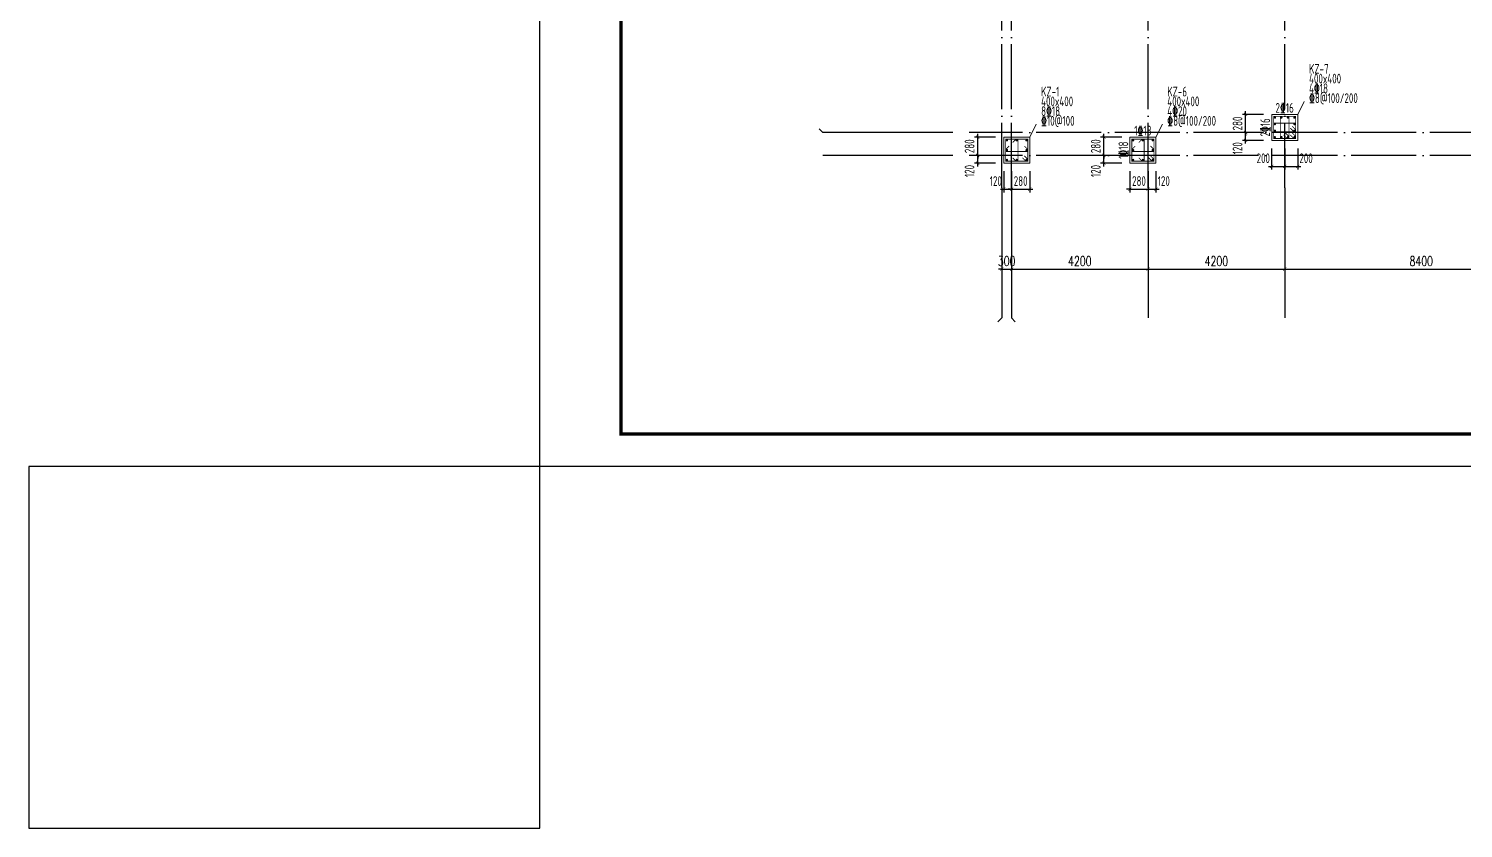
# Model space of a CAD drawing. Extents: x -638872 to -278819, y -139534 to 213996.
# Drawn here: x -368832 to -324716, y -3591 to 20997 of the extents above; entities that cross this region are included whole.
import ezdxf
from ezdxf.enums import TextEntityAlignment as Align

# ---------------------------------------------------------------- set-up
doc = ezdxf.new("R2010")
doc.units = 0
doc.header["$LTSCALE"] = 1000
doc.header["$MEASUREMENT"] = 0
doc.linetypes.add('DOTE', pattern=[2.42, 2, -0.2, 0.02, -0.2])
doc.layers.get('0').update_dxf_attribs({"linetype": 'CONTINUOUS'})
doc.layers.get('Defpoints').update_dxf_attribs({"linetype": 'CONTINUOUS'})
for name, color, linetype in [('AXIS', 171, 'CONTINUOUS'), ('DOTE', 14, 'DOTE'), ('S_PCOLUMHOOPBAR', 24, 'CONTINUOUS'), ('TK', 4, 'CONTINUOUS')]:
    doc.layers.add(name, color=color, linetype=linetype)
for name, color, linetype, lineweight in [('COLU', 7, 'CONTINUOUS', 0), ('COLU_DIM', 3, 'CONTINUOUS', 0), ('COLU_HATCH', 251, 'CONTINUOUS', 0), ('S_PColumMainBar', 14, 'CONTINUOUS', 25), ('柱原位标注', 7, 'CONTINUOUS', 18), ('柱集中标注', 2, 'CONTINUOUS', 18)]:
    doc.layers.add(name, color=color, linetype=linetype, lineweight=lineweight)
doc.styles.add('_TCH_DIM_T3', font='SIMPLEX', dxfattribs={"width": 0.705882, "bigfont": 'GBCBIG'})
doc.styles.add('FromPkpm', font='Pkpmeng', dxfattribs={"width": 0.7, "bigfont": 'hztxt'})
doc.styles.add('TSSD_Dimension', font='tssdeng.shx', dxfattribs={"width": 0.7, "bigfont": 'hztxt.shx'})
doc.dimstyles.new('_TCH_ARCH&&100', dxfattribs={"dimtxt": 297.5, "dimasz": 100, "dimexe": 250, "dimexo": 300, "dimgap": 100, "dimtad": 1, "dimdec": 0, "dimzin": 0, "dimdsep": 46, "dimtxsty": '_TCH_DIM_T3', "dimblk": 'ARCHTICK', "dimcen": 0.09, "dimclrt": 7, "dimazin": 2, "dimtfac": 1, "dimtdec": 0, "dimtix": 1, "dimtmove": 2, "dimatfit": 3, "dimfxl": 0, "dimtolj": 1, "dimtzin": 0, "dimarcsym": 0})
doc.dimstyles.new('TSSD_50_100', dxfattribs={"dimtxt": 300, "dimasz": 100, "dimexe": 100, "dimexo": 250, "dimgap": 100, "dimtad": 1, "dimdec": 0, "dimlfac": 0.5, "dimzin": 0, "dimdsep": 46, "dimtxsty": 'TSSD_Dimension', "dimblk": 'ARCHTICK', "dimblk1": 'ARCHTICK', "dimblk2": 'ARCHTICK', "dimcen": 0, "dimdle": 100, "dimclrt": 7, "dimadec": 0, "dimazin": 0, "dimtfac": 1, "dimtdec": 0, "dimtix": 1, "dimtmove": 2, "dimatfit": 3, "dimfxl": 0, "dimtolj": 1, "dimtzin": 0, "dimarcsym": 0})

# ---------------------------------------------------------------- blocks, each defined once
blk = doc.blocks.new('_ArchTick')
at = {"color": 0, "linetype": 'ByBlock', "const_width": 0.15}
blk.add_lwpolyline([(-0.5, -0.5), (0.5, 0.5)], dxfattribs=at)
blk = doc.blocks.new('*D94')
at = {"layer": 'COLU_DIM', "color": 0, "lineweight": -2}
for p, q in [((-330609, 17312), (-330609, 16662)), ((-330209, 17312), (-330209, 16662)), ((-330709, 16762), (-330109, 16762))]:
    blk.add_line(p, q, dxfattribs=at)
at = {"layer": 'Defpoints', "color": 0}
for p in [(-330609, 17562), (-330209, 17562), (-330209, 16762)]:
    blk.add_point(p, dxfattribs=at)
at = {"layer": 'COLU_DIM', "color": 0, "lineweight": -2, "xscale": 100, "yscale": 100, "zscale": 100, "rotation": 180}
blk.add_blockref('_ArchTick', (-330609, 16762), dxfattribs=at)
at = {"layer": 'COLU_DIM', "color": 0, "lineweight": -2, "xscale": 100, "yscale": 100, "zscale": 100}
blk.add_blockref('_ArchTick', (-330209, 16762), dxfattribs=at)
at = {"layer": 'COLU_DIM', "color": 7, "insert": (-330867, 17012), "char_height": 300, "attachment_point": 5, "style": 'TSSD_Dimension'}
blk.add_mtext('\\A1;200', dxfattribs=at)
blk = doc.blocks.new('*D95')
at = {"layer": 'COLU_DIM', "color": 0, "lineweight": -2}
for p, q in [((-330209, 17312), (-330209, 16662)), ((-329809, 17312), (-329809, 16662)), ((-330309, 16762), (-329709, 16762))]:
    blk.add_line(p, q, dxfattribs=at)
at = {"layer": 'Defpoints', "color": 0}
for p in [(-330209, 17562), (-329809, 17562), (-329809, 16762)]:
    blk.add_point(p, dxfattribs=at)
at = {"layer": 'COLU_DIM', "color": 0, "lineweight": -2, "xscale": 100, "yscale": 100, "zscale": 100, "rotation": 180}
blk.add_blockref('_ArchTick', (-330209, 16762), dxfattribs=at)
at = {"layer": 'COLU_DIM', "color": 0, "lineweight": -2, "xscale": 100, "yscale": 100, "zscale": 100}
blk.add_blockref('_ArchTick', (-329809, 16762), dxfattribs=at)
at = {"layer": 'COLU_DIM', "color": 7, "insert": (-329551, 17012), "char_height": 300, "attachment_point": 5, "style": 'TSSD_Dimension'}
blk.add_mtext('\\A1;200', dxfattribs=at)
blk = doc.blocks.new('*D96')
at = {"layer": 'COLU_DIM', "color": 0, "lineweight": -2}
for p, q in [((-330859, 17802), (-331509, 17802)), ((-331409, 17462), (-331409, 17902)), ((-330859, 17562), (-331509, 17562))]:
    blk.add_line(p, q, dxfattribs=at)
at = {"layer": 'Defpoints', "color": 0}
for p in [(-331409, 17802), (-330609, 17802), (-330609, 17562)]:
    blk.add_point(p, dxfattribs=at)
at = {"layer": 'COLU_DIM', "color": 0, "lineweight": -2, "xscale": 100, "yscale": 100, "zscale": 100}
for p, rotation in [((-331409, 17802), 90), ((-331409, 17562), 270)]:
    blk.add_blockref('_ArchTick', p, dxfattribs=dict(at, rotation=rotation))
at = {"layer": 'COLU_DIM', "color": 7, "insert": (-331659, 17320), "char_height": 300, "attachment_point": 5, "rotation": 90, "style": 'TSSD_Dimension'}
blk.add_mtext('\\A1;120', dxfattribs=at)
blk = doc.blocks.new('*D97')
at = {"layer": 'COLU_DIM', "color": 0, "lineweight": -2}
for p, q in [((-330859, 18362), (-331509, 18362)), ((-331409, 18362), (-331409, 18462)), ((-331409, 17802), (-331409, 18362)), ((-330859, 17802), (-331509, 17802)), ((-331409, 17802), (-331409, 17702))]:
    blk.add_line(p, q, dxfattribs=at)
at = {"layer": 'Defpoints', "color": 0}
for p in [(-331409, 18362), (-330609, 18362), (-330609, 17802)]:
    blk.add_point(p, dxfattribs=at)
at = {"layer": 'COLU_DIM', "color": 0, "lineweight": -2, "xscale": 100, "yscale": 100, "zscale": 100}
for p, rotation in [((-331409, 18362), 270), ((-331409, 17802), 90)]:
    blk.add_blockref('_ArchTick', p, dxfattribs=dict(at, rotation=rotation))
at = {"layer": 'COLU_DIM', "color": 7, "insert": (-331659, 18082), "char_height": 300, "attachment_point": 5, "rotation": 90, "style": 'TSSD_Dimension'}
blk.add_mtext('\\A1;280', dxfattribs=at)
blk = doc.blocks.new('*D98')
at = {"layer": 'COLU_DIM', "color": 0, "lineweight": -2}
for p, q in [((-334969, 16612), (-334969, 15962)), ((-334409, 16612), (-334409, 15962)), ((-334969, 16062), (-335069, 16062)), ((-334969, 16062), (-334409, 16062)), ((-334409, 16062), (-334309, 16062))]:
    blk.add_line(p, q, dxfattribs=at)
at = {"layer": 'Defpoints', "color": 0}
for p in [(-334969, 16862), (-334409, 16862), (-334409, 16062)]:
    blk.add_point(p, dxfattribs=at)
at = {"layer": 'COLU_DIM', "color": 0, "lineweight": -2, "xscale": 100, "yscale": 100, "zscale": 100}
blk.add_blockref('_ArchTick', (-334969, 16062), dxfattribs=at)
at = {"layer": 'COLU_DIM', "color": 0, "lineweight": -2, "xscale": 100, "yscale": 100, "zscale": 100, "rotation": 180}
blk.add_blockref('_ArchTick', (-334409, 16062), dxfattribs=at)
at = {"layer": 'COLU_DIM', "color": 7, "insert": (-334689, 16312), "char_height": 300, "attachment_point": 5, "style": 'TSSD_Dimension'}
blk.add_mtext('\\A1;280', dxfattribs=at)
blk = doc.blocks.new('*D99')
at = {"layer": 'COLU_DIM', "color": 0, "lineweight": -2}
for p, q in [((-334409, 16612), (-334409, 15962)), ((-334169, 16612), (-334169, 15962)), ((-334509, 16062), (-334069, 16062))]:
    blk.add_line(p, q, dxfattribs=at)
at = {"layer": 'Defpoints', "color": 0}
for p in [(-334409, 16862), (-334169, 16862), (-334169, 16062)]:
    blk.add_point(p, dxfattribs=at)
at = {"layer": 'COLU_DIM', "color": 0, "lineweight": -2, "xscale": 100, "yscale": 100, "zscale": 100, "rotation": 180}
blk.add_blockref('_ArchTick', (-334409, 16062), dxfattribs=at)
at = {"layer": 'COLU_DIM', "color": 0, "lineweight": -2, "xscale": 100, "yscale": 100, "zscale": 100}
blk.add_blockref('_ArchTick', (-334169, 16062), dxfattribs=at)
at = {"layer": 'COLU_DIM', "color": 7, "insert": (-333927, 16312), "char_height": 300, "attachment_point": 5, "style": 'TSSD_Dimension'}
blk.add_mtext('\\A1;120', dxfattribs=at)
blk = doc.blocks.new('*D100')
at = {"layer": 'COLU_DIM', "color": 0, "lineweight": -2}
for p, q in [((-335219, 17102), (-335869, 17102)), ((-335219, 16862), (-335869, 16862)), ((-335769, 16762), (-335769, 17202))]:
    blk.add_line(p, q, dxfattribs=at)
at = {"layer": 'Defpoints', "color": 0}
for p in [(-335769, 17102), (-334969, 17102), (-334969, 16862)]:
    blk.add_point(p, dxfattribs=at)
at = {"layer": 'COLU_DIM', "color": 0, "lineweight": -2, "xscale": 100, "yscale": 100, "zscale": 100}
for p, rotation in [((-335769, 17102), 90), ((-335769, 16862), 270)]:
    blk.add_blockref('_ArchTick', p, dxfattribs=dict(at, rotation=rotation))
at = {"layer": 'COLU_DIM', "color": 7, "insert": (-336019, 16620), "char_height": 300, "attachment_point": 5, "rotation": 90, "style": 'TSSD_Dimension'}
blk.add_mtext('\\A1;120', dxfattribs=at)
blk = doc.blocks.new('*D101')
at = {"layer": 'COLU_DIM', "color": 0, "lineweight": -2}
for p, q in [((-335219, 17662), (-335869, 17662)), ((-335769, 17662), (-335769, 17762)), ((-335769, 17102), (-335769, 17662)), ((-335219, 17102), (-335869, 17102)), ((-335769, 17102), (-335769, 17002))]:
    blk.add_line(p, q, dxfattribs=at)
at = {"layer": 'Defpoints', "color": 0}
for p in [(-335769, 17662), (-334969, 17662), (-334969, 17102)]:
    blk.add_point(p, dxfattribs=at)
at = {"layer": 'COLU_DIM', "color": 0, "lineweight": -2, "xscale": 100, "yscale": 100, "zscale": 100}
for p, rotation in [((-335769, 17662), 270), ((-335769, 17102), 90)]:
    blk.add_blockref('_ArchTick', p, dxfattribs=dict(at, rotation=rotation))
at = {"layer": 'COLU_DIM', "color": 7, "insert": (-336019, 17382), "char_height": 300, "attachment_point": 5, "rotation": 90, "style": 'TSSD_Dimension'}
blk.add_mtext('\\A1;280', dxfattribs=at)
blk = doc.blocks.new('*D102')
at = {"layer": 'COLU_DIM', "color": 0, "lineweight": -2}
for p, q in [((-338849, 16612), (-338849, 15962)), ((-338609, 16612), (-338609, 15962)), ((-338949, 16062), (-338509, 16062))]:
    blk.add_line(p, q, dxfattribs=at)
at = {"layer": 'Defpoints', "color": 0}
for p in [(-338849, 16862), (-338609, 16862), (-338609, 16062)]:
    blk.add_point(p, dxfattribs=at)
at = {"layer": 'COLU_DIM', "color": 0, "lineweight": -2, "xscale": 100, "yscale": 100, "zscale": 100, "rotation": 180}
blk.add_blockref('_ArchTick', (-338849, 16062), dxfattribs=at)
at = {"layer": 'COLU_DIM', "color": 0, "lineweight": -2, "xscale": 100, "yscale": 100, "zscale": 100}
blk.add_blockref('_ArchTick', (-338609, 16062), dxfattribs=at)
at = {"layer": 'COLU_DIM', "color": 7, "insert": (-339091, 16312), "char_height": 300, "attachment_point": 5, "style": 'TSSD_Dimension'}
blk.add_mtext('\\A1;120', dxfattribs=at)
blk = doc.blocks.new('*D103')
at = {"layer": 'COLU_DIM', "color": 0, "lineweight": -2}
for p, q in [((-338608.75508, 16611.88936), (-338608.75508, 15961.88936)), ((-338048.75508, 16611.88936), (-338048.75508, 15961.88936)), ((-338608.75508, 16061.88936), (-338708.75508, 16061.88936)), ((-338608.75508, 16061.88936), (-338048.75508, 16061.88936)), ((-338048.75508, 16061.88936), (-337948.75508, 16061.88936))]:
    blk.add_line(p, q, dxfattribs=at)
at = {"layer": 'Defpoints', "color": 0}
for p in [(-338608.75508, 16861.88936), (-338048.75508, 16861.88936), (-338048.75508, 16061.88936)]:
    blk.add_point(p, dxfattribs=at)
at = {"layer": 'COLU_DIM', "color": 0, "lineweight": -2, "xscale": 100, "yscale": 100, "zscale": 100}
blk.add_blockref('_ArchTick', (-338608.75508, 16061.88936), dxfattribs=at)
at = {"layer": 'COLU_DIM', "color": 0, "lineweight": -2, "xscale": 100, "yscale": 100, "zscale": 100, "rotation": 180}
blk.add_blockref('_ArchTick', (-338048.75508, 16061.88936), dxfattribs=at)
at = {"layer": 'COLU_DIM', "color": 7, "insert": (-338328.75508, 16311.88936), "char_height": 300, "attachment_point": 5, "style": 'TSSD_Dimension'}
blk.add_mtext('\\A1;280', dxfattribs=at)
blk = doc.blocks.new('*D104')
at = {"layer": 'COLU_DIM', "color": 0, "lineweight": -2}
for p, q in [((-339099, 17102), (-339749, 17102)), ((-339099, 16862), (-339749, 16862)), ((-339649, 16762), (-339649, 17202))]:
    blk.add_line(p, q, dxfattribs=at)
at = {"layer": 'Defpoints', "color": 0}
for p in [(-339649, 17102), (-338849, 17102), (-338849, 16862)]:
    blk.add_point(p, dxfattribs=at)
at = {"layer": 'COLU_DIM', "color": 0, "lineweight": -2, "xscale": 100, "yscale": 100, "zscale": 100}
for p, rotation in [((-339649, 17102), 90), ((-339649, 16862), 270)]:
    blk.add_blockref('_ArchTick', p, dxfattribs=dict(at, rotation=rotation))
at = {"layer": 'COLU_DIM', "color": 7, "insert": (-339899, 16620), "char_height": 300, "attachment_point": 5, "rotation": 90, "style": 'TSSD_Dimension'}
blk.add_mtext('\\A1;120', dxfattribs=at)
blk = doc.blocks.new('*D105')
at = {"layer": 'COLU_DIM', "color": 0, "lineweight": -2}
for p, q in [((-339098.75508, 17661.88936), (-339748.75508, 17661.88936)), ((-339648.75508, 17661.88936), (-339648.75508, 17761.88936)), ((-339648.75508, 17101.88936), (-339648.75508, 17661.88936)), ((-339098.75508, 17101.88936), (-339748.75508, 17101.88936)), ((-339648.75508, 17101.88936), (-339648.75508, 17001.88936))]:
    blk.add_line(p, q, dxfattribs=at)
at = {"layer": 'Defpoints', "color": 0}
for p in [(-339648.75508, 17661.88936), (-338848.75508, 17661.88936), (-338848.75508, 17101.88936)]:
    blk.add_point(p, dxfattribs=at)
at = {"layer": 'COLU_DIM', "color": 0, "lineweight": -2, "xscale": 100, "yscale": 100, "zscale": 100}
for p, rotation in [((-339648.75508, 17661.88936), 270), ((-339648.75508, 17101.88936), 90)]:
    blk.add_blockref('_ArchTick', p, dxfattribs=dict(at, rotation=rotation))
at = {"layer": 'COLU_DIM', "color": 7, "insert": (-339898.75508, 17381.88936), "char_height": 300, "attachment_point": 5, "rotation": 90, "style": 'TSSD_Dimension'}
blk.add_mtext('\\A1;280', dxfattribs=at)
blk = doc.blocks.new('GeYuanFrame_51865015', base_point=(18.76, 4.34))
at = {"layer": 'TK'}
blk.add_lwpolyline([(18.76, 424.34), (761.76, 424.34), (761.76, 4.34), (18.76, 4.34), (18.76, 424.34)], dxfattribs=at)
at = {"layer": 'TK', "const_width": 1}
blk.add_lwpolyline([(751.76, 414.34), (43.76, 414.34), (43.76, 14.34), (751.76, 14.34)], close=True, dxfattribs=at)
blk = doc.blocks.new('*D690')
at = {"layer": 'AXIS', "color": 0, "lineweight": -2}
for p, q in [((-338908.75508, 15801.88936), (-338908.75508, 13351.88936)), ((-338608.75508, 15801.88936), (-338608.75508, 13351.88936)), ((-338908.75508, 13601.88936), (-339008.75508, 13601.88936)), ((-338908.75508, 13601.88936), (-338608.75508, 13601.88936)), ((-338608.75508, 13601.88936), (-338508.75508, 13601.88936))]:
    blk.add_line(p, q, dxfattribs=at)
at = {"layer": 'Defpoints', "color": 0}
for p in [(-338908.75508, 16101.88936), (-338608.75508, 16101.88936), (-338608.75508, 13601.88936)]:
    blk.add_point(p, dxfattribs=at)
at = {"layer": 'AXIS', "color": 0, "lineweight": -2, "xscale": 100, "yscale": 100, "zscale": 100}
blk.add_blockref('_ArchTick', (-338908.75508, 13601.88936), dxfattribs=at)
at = {"layer": 'AXIS', "color": 0, "lineweight": -2, "xscale": 100, "yscale": 100, "zscale": 100, "rotation": 180}
blk.add_blockref('_ArchTick', (-338608.75508, 13601.88936), dxfattribs=at)
at = {"layer": 'AXIS', "color": 7, "insert": (-338758.75508, 13850.63936), "char_height": 297.5, "attachment_point": 5, "style": '_TCH_DIM_T3'}
blk.add_mtext('\\A1;300', dxfattribs=at)
blk = doc.blocks.new('*D691')
at = {"layer": 'AXIS', "color": 0, "lineweight": -2}
for p, q in [((-338608.75508, 15801.88936), (-338608.75508, 13351.88936)), ((-334408.75508, 15801.88936), (-334408.75508, 13351.88936)), ((-338608.75508, 13601.88936), (-334408.75508, 13601.88936))]:
    blk.add_line(p, q, dxfattribs=at)
at = {"layer": 'Defpoints', "color": 0}
for p in [(-338608.75508, 16101.88936), (-334408.75508, 16101.88936), (-334408.75508, 13601.88936)]:
    blk.add_point(p, dxfattribs=at)
at = {"layer": 'AXIS', "color": 0, "lineweight": -2, "xscale": 100, "yscale": 100, "zscale": 100, "rotation": 180}
blk.add_blockref('_ArchTick', (-338608.75508, 13601.88936), dxfattribs=at)
at = {"layer": 'AXIS', "color": 0, "lineweight": -2, "xscale": 100, "yscale": 100, "zscale": 100}
blk.add_blockref('_ArchTick', (-334408.75508, 13601.88936), dxfattribs=at)
at = {"layer": 'AXIS', "color": 7, "insert": (-336508.75508, 13850.63936), "char_height": 297.5, "attachment_point": 5, "style": '_TCH_DIM_T3'}
blk.add_mtext('\\A1;4200', dxfattribs=at)
blk = doc.blocks.new('*D692')
at = {"layer": 'AXIS', "color": 0, "lineweight": -2}
for p, q in [((-334408.75508, 15801.88936), (-334408.75508, 13351.88936)), ((-330208.75508, 15801.88936), (-330208.75508, 13351.88936)), ((-334408.75508, 13601.88936), (-330208.75508, 13601.88936))]:
    blk.add_line(p, q, dxfattribs=at)
at = {"layer": 'Defpoints', "color": 0}
for p in [(-334408.75508, 16101.88936), (-330208.75508, 16101.88936), (-330208.75508, 13601.88936)]:
    blk.add_point(p, dxfattribs=at)
at = {"layer": 'AXIS', "color": 0, "lineweight": -2, "xscale": 100, "yscale": 100, "zscale": 100, "rotation": 180}
blk.add_blockref('_ArchTick', (-334408.75508, 13601.88936), dxfattribs=at)
at = {"layer": 'AXIS', "color": 0, "lineweight": -2, "xscale": 100, "yscale": 100, "zscale": 100}
blk.add_blockref('_ArchTick', (-330208.75508, 13601.88936), dxfattribs=at)
at = {"layer": 'AXIS', "color": 7, "insert": (-332308.75508, 13850.63936), "char_height": 297.5, "attachment_point": 5, "style": '_TCH_DIM_T3'}
blk.add_mtext('\\A1;4200', dxfattribs=at)
blk = doc.blocks.new('*D693')
at = {"layer": 'AXIS', "color": 0, "lineweight": -2}
for p, q in [((-330208.75508, 15801.88936), (-330208.75508, 13351.88936)), ((-321808.75508, 15801.88936), (-321808.75508, 13351.88936)), ((-330208.75508, 13601.88936), (-321808.75508, 13601.88936))]:
    blk.add_line(p, q, dxfattribs=at)
at = {"layer": 'Defpoints', "color": 0}
for p in [(-330208.75508, 16101.88936), (-321808.75508, 16101.88936), (-321808.75508, 13601.88936)]:
    blk.add_point(p, dxfattribs=at)
at = {"layer": 'AXIS', "color": 0, "lineweight": -2, "xscale": 100, "yscale": 100, "zscale": 100, "rotation": 180}
blk.add_blockref('_ArchTick', (-330208.75508, 13601.88936), dxfattribs=at)
at = {"layer": 'AXIS', "color": 0, "lineweight": -2, "xscale": 100, "yscale": 100, "zscale": 100}
blk.add_blockref('_ArchTick', (-321808.75508, 13601.88936), dxfattribs=at)
at = {"layer": 'AXIS', "color": 7, "insert": (-326008.75508, 13850.63936), "char_height": 297.5, "attachment_point": 5, "style": '_TCH_DIM_T3'}
blk.add_mtext('\\A1;8400', dxfattribs=at)

msp = doc.modelspace()

# ---------------------------------------------------------------- linework, layer by layer
msp.add_lwpolyline([(-368832.04, -3590.96), (-353118.7, -3590.96), (-353118.7, 7530.67), (-368832.04, 7530.67)], close=True)
at = {"layer": 'AXIS'}
for p, q in [((-344525.91, 17919.05), (-344408.76, 17801.89)), ((-340408.76, 17801.89), (-344408.76, 17801.89)), ((-340408.76, 17101.89), (-344408.76, 17101.89)), ((-338908.76, 16101.89), (-338908.76, 12101.89)), ((-338608.76, 16101.89), (-338608.76, 12101.89)), ((-334408.76, 16101.89), (-334408.76, 12101.89)), ((-330208.76, 16101.89), (-330208.76, 12101.89)), ((-339025.91, 11984.73), (-338908.76, 12101.89)), ((-338491.6, 11984.73), (-338608.76, 12101.89))]:
    msp.add_line(p, q, dxfattribs=at)
at = {"layer": 'COLU'}
for points in [[(-329808.76, 17561.89), (-329808.76, 18361.89), (-330608.76, 18361.89), (-330608.76, 17561.89)], [(-338048.76, 16861.89), (-338048.76, 17661.89), (-338848.76, 17661.89), (-338848.76, 16861.89)], [(-334168.75, 16861.89), (-334168.75, 17661.89), (-334968.75, 17661.89), (-334968.75, 16861.89)]]:
    msp.add_lwpolyline(points, close=True, dxfattribs=at)
at = {"layer": 'DOTE', "color": 8, "linetype": 'DOTE'}
for p, q in [((-338908.76, 16101.89), (-338908.76, 31001.89)), ((-330208.76, 16101.89), (-330208.76, 31001.89)), ((-334408.76, 16101.89), (-334408.76, 24801.89)), ((-338608.76, 16101.89), (-338608.76, 22701.89)), ((-294708.76, 17801.89), (-339908.76, 17801.89)), ((-294708.76, 17101.89), (-339908.76, 17101.89))]:
    msp.add_line(p, q, dxfattribs=at)
at = {"layer": 'S_PCOLUMHOOPBAR', "ltscale": 2, "const_width": 25}
for points in [[(-330034.82, 17727.96), (-329928.76, 17621.89), (-329868.76, 17621.89), (-329868.76, 17681.89), (-329868.76, 17621.89), (-329868.76, 18301.89), (-330548.76, 18301.89), (-330548.76, 17621.89), (-329928.76, 17621.89), (-329868.76, 17621.89), (-329868.76, 17681.89), (-329974.82, 17787.96)], [(-330034.82, 17935.96), (-329928.76, 17829.89), (-329868.76, 17829.89), (-329868.76, 17889.89), (-329868.76, 17829.89), (-329868.76, 18093.89), (-330548.76, 18093.89), (-330548.76, 17829.89), (-329928.76, 17829.89), (-329868.76, 17829.89), (-329868.76, 17889.89), (-329974.82, 17995.96)], [(-330242.82, 17727.96), (-330136.76, 17621.89), (-330076.76, 17621.89), (-330076.76, 17681.89), (-330076.76, 17621.89), (-330076.76, 18301.89), (-330340.76, 18301.89), (-330340.76, 17621.89), (-330136.76, 17621.89), (-330076.76, 17621.89), (-330076.76, 17681.89), (-330182.82, 17787.96)], [(-338274.82, 17027.96), (-338168.76, 16921.89), (-338108.76, 16921.89), (-338108.76, 16981.89), (-338108.76, 16921.89), (-338108.76, 17601.89), (-338788.76, 17601.89), (-338788.76, 16921.89), (-338168.76, 16921.89), (-338108.76, 16921.89), (-338108.76, 16981.89), (-338214.82, 17087.96)], [(-338682.69, 17387.96), (-338788.76, 17281.89), (-338788.76, 17221.89), (-338108.76, 17221.89), (-338108.76, 17281.89), (-338214.82, 17387.96)], [(-338574.82, 17027.96), (-338468.76, 16921.89), (-338408.76, 16921.89), (-338408.76, 17601.89), (-338468.76, 17601.89), (-338574.82, 17495.82)], [(-334394.82, 17027.96), (-334288.75, 16921.89), (-334228.75, 16921.89), (-334228.75, 16981.89), (-334228.75, 16921.89), (-334228.75, 17601.89), (-334908.75, 17601.89), (-334908.75, 16921.89), (-334288.75, 16921.89), (-334228.75, 16921.89), (-334228.75, 16981.89), (-334334.82, 17087.96)], [(-334802.69, 17387.96), (-334908.75, 17281.89), (-334908.75, 17221.89), (-334228.75, 17221.89), (-334228.75, 17281.89), (-334334.82, 17387.96)], [(-334694.82, 17027.96), (-334588.75, 16921.89), (-334528.75, 16921.89), (-334528.75, 17601.89), (-334588.75, 17601.89), (-334694.82, 17495.82)]]:
    msp.add_lwpolyline(points, dxfattribs=at)
at = {"layer": 'S_PColumMainBar', "ltscale": 2, "const_width": 35}
for points in [[(-330492.26, 18262.89, 1), (-330527.26, 18262.89, 1)], [(-330492.26, 18062.22, 1), (-330527.26, 18062.22, 1)], [(-330291.59, 18262.89, 1), (-330326.59, 18262.89, 1)], [(-330090.92, 18262.89, 1), (-330125.92, 18262.89, 1)], [(-329890.26, 18262.89, 1), (-329925.26, 18262.89, 1)], [(-329890.26, 18062.22, 1), (-329925.26, 18062.22, 1)], [(-330492.26, 17861.56, 1), (-330527.26, 17861.56, 1)], [(-330492.26, 17660.89, 1), (-330527.26, 17660.89, 1)], [(-330291.59, 17660.89, 1), (-330326.59, 17660.89, 1)], [(-330090.92, 17660.89, 1), (-330125.92, 17660.89, 1)], [(-329890.26, 17861.56, 1), (-329925.26, 17861.56, 1)], [(-329890.26, 17660.89, 1), (-329925.26, 17660.89, 1)], [(-338732.26, 17562.89, 1), (-338767.26, 17562.89, 1)], [(-338732.26, 17261.89, 1), (-338767.26, 17261.89, 1)], [(-338431.26, 17562.89, 1), (-338466.26, 17562.89, 1)], [(-338130.26, 17562.89, 1), (-338165.26, 17562.89, 1)], [(-338130.26, 17261.89, 1), (-338165.26, 17261.89, 1)], [(-334852.25, 17562.89, 1), (-334887.25, 17562.89, 1)], [(-334852.25, 17261.89, 1), (-334887.25, 17261.89, 1)], [(-334551.25, 17562.89, 1), (-334586.25, 17562.89, 1)], [(-334250.25, 17562.89, 1), (-334285.25, 17562.89, 1)], [(-334250.25, 17261.89, 1), (-334285.25, 17261.89, 1)], [(-338732.26, 16960.89, 1), (-338767.26, 16960.89, 1)], [(-338431.26, 16960.89, 1), (-338466.26, 16960.89, 1)], [(-338130.26, 16960.89, 1), (-338165.26, 16960.89, 1)], [(-334852.25, 16960.89, 1), (-334887.25, 16960.89, 1)], [(-334551.25, 16960.89, 1), (-334586.25, 16960.89, 1)], [(-334250.25, 16960.89, 1), (-334285.25, 16960.89, 1)]]:
    msp.add_lwpolyline(points, format="xyb", close=True, dxfattribs=at)
at = {"layer": '柱集中标注', "lineweight": 18, "ltscale": 2}
for p, q in [((-329808.76, 18361.89), (-329608.76, 18761.89)), ((-338048.76, 17661.89), (-337848.76, 18061.89)), ((-334168.75, 17661.89), (-333968.75, 18061.89))]:
    msp.add_line(p, q, dxfattribs=at)

# ---------------------------------------------------------------- block references
at = {"layer": 'COLU_HATCH', "xscale": 100, "yscale": 100, "zscale": 100}
msp.add_blockref('GeYuanFrame_51865015', (-353118.7, 7530.67), dxfattribs=at)

# ---------------------------------------------------------------- texts
at = {"layer": '柱原位标注', "lineweight": 25, "style": 'FromPkpm', "width": 0.7}
for s, rotation, p in [('2\x8416', 0.000004, (-330208.76, 18411.89)), ('2\x8416', 90, (-330658.76, 17961.89)), ('1\x8418', 0.000004, (-334568.75, 17711.89)), ('1\x8418', 90, (-335018.75, 17261.89))]:
    msp.add_text(s, height=300, rotation=rotation, dxfattribs=at).set_placement(p, align=Align.CENTER)
at = {"layer": '柱集中标注', "lineweight": 25, "style": 'FromPkpm', "width": 0.7}
for s, p in [('KZ-7', (-329458.76, 19611.89)), ('400x400', (-329458.76, 19311.89)), ('KZ-1', (-337698.76, 18911.89)), ('KZ-6', (-333818.75, 18911.89)), ('4\x8418', (-329458.76, 19011.89)), ('\x848@100/200', (-329458.76, 18711.89)), ('400x400', (-337698.76, 18611.89)), ('8\x8418', (-337698.76, 18311.89)), ('400x400', (-333818.75, 18611.89)), ('4\x8420', (-333818.75, 18311.89)), ('\x8410@100', (-337698.76, 18011.89)), ('\x848@100/200', (-333818.75, 18011.89))]:
    msp.add_text(s, height=300, dxfattribs=at).set_placement(p)

# ---------------------------------------------------------------- dimensions: what is measured, and where the dimension line sits
at = {"layer": 'AXIS'}
for p1, p2, text, picture, middle in [((-338908.76, 16101.89), (-338608.76, 16101.89), '300', '*D690', (-338758.76, 13850.64)), ((-338608.76, 16101.89), (-334408.76, 16101.89), '4200', '*D691', (-336508.76, 13850.64)), ((-334408.76, 16101.89), (-330208.76, 16101.89), '4200', '*D692', (-332308.76, 13850.64)), ((-330208.76, 16101.89), (-321808.76, 16101.89), '8400', '*D693', (-326008.76, 13850.64))]:
    dim = msp.add_aligned_dim(p1=p1, p2=p2, distance=-2500, text=text, dimstyle='_TCH_ARCH&&100', dxfattribs=at)
    dim.commit()
    dim.dimension.update_dxf_attribs({"geometry": picture, "text_midpoint": middle})
at = {"layer": 'COLU_DIM'}
for base, p1, p2, picture, middle in [((-331408.76, 18361.89), (-330608.76, 17801.89), (-330608.76, 18361.89), '*D97', (-331658.76, 18081.89)), ((-339648.76, 17661.89), (-338848.76, 17101.89), (-338848.76, 17661.89), '*D105', (-339898.76, 17381.89)), ((-335768.75, 17661.89), (-334968.75, 17101.89), (-334968.75, 17661.89), '*D101', (-336018.75, 17381.89))]:
    dim = msp.add_linear_dim(base=base, p1=p1, p2=p2, angle=270, dimstyle='TSSD_50_100', dxfattribs=at)
    dim.commit()
    dim.dimension.update_dxf_attribs({"geometry": picture, "text_midpoint": middle})
for base, p1, p2, picture, middle in [((-331408.76, 17801.89), (-330608.76, 17561.89), (-330608.76, 17801.89), '*D96', (-331658.76, 17319.97)), ((-339648.76, 17101.89), (-338848.76, 16861.89), (-338848.76, 17101.89), '*D104', (-339898.76, 16619.97)), ((-335768.75, 17101.89), (-334968.75, 16861.89), (-334968.75, 17101.89), '*D100', (-336018.75, 16619.97))]:
    dim = msp.add_linear_dim(base=base, p1=p1, p2=p2, angle=270, dimstyle='TSSD_50_100', dxfattribs=at)
    dim.commit()
    dim.dimension.update_dxf_attribs({"geometry": picture, "text_midpoint": middle, "dimtype": 128})
for base, p1, p2, picture, middle in [((-330208.76, 16761.89), (-330608.76, 17561.89), (-330208.76, 17561.89), '*D94', (-330866.83, 17011.89)), ((-329808.76, 16761.89), (-330208.76, 17561.89), (-329808.76, 17561.89), '*D95', (-329550.68, 17011.89)), ((-338608.76, 16061.89), (-338848.76, 16861.89), (-338608.76, 16861.89), '*D102', (-339090.68, 16311.89)), ((-334168.75, 16061.89), (-334408.76, 16861.89), (-334168.75, 16861.89), '*D99', (-333926.83, 16311.89))]:
    dim = msp.add_linear_dim(base=base, p1=p1, p2=p2, dimstyle='TSSD_50_100', dxfattribs=at)
    dim.commit()
    dim.dimension.update_dxf_attribs({"geometry": picture, "text_midpoint": middle, "dimtype": 128})
for base, p1, p2, picture, middle in [((-338048.76, 16061.89), (-338608.76, 16861.89), (-338048.76, 16861.89), '*D103', (-338328.76, 16311.89)), ((-334408.76, 16061.89), (-334968.75, 16861.89), (-334408.76, 16861.89), '*D98', (-334688.76, 16311.89))]:
    dim = msp.add_linear_dim(base=base, p1=p1, p2=p2, dimstyle='TSSD_50_100', dxfattribs=at)
    dim.commit()
    dim.dimension.update_dxf_attribs({"geometry": picture, "text_midpoint": middle})

doc.saveas('drawing.dxf')
